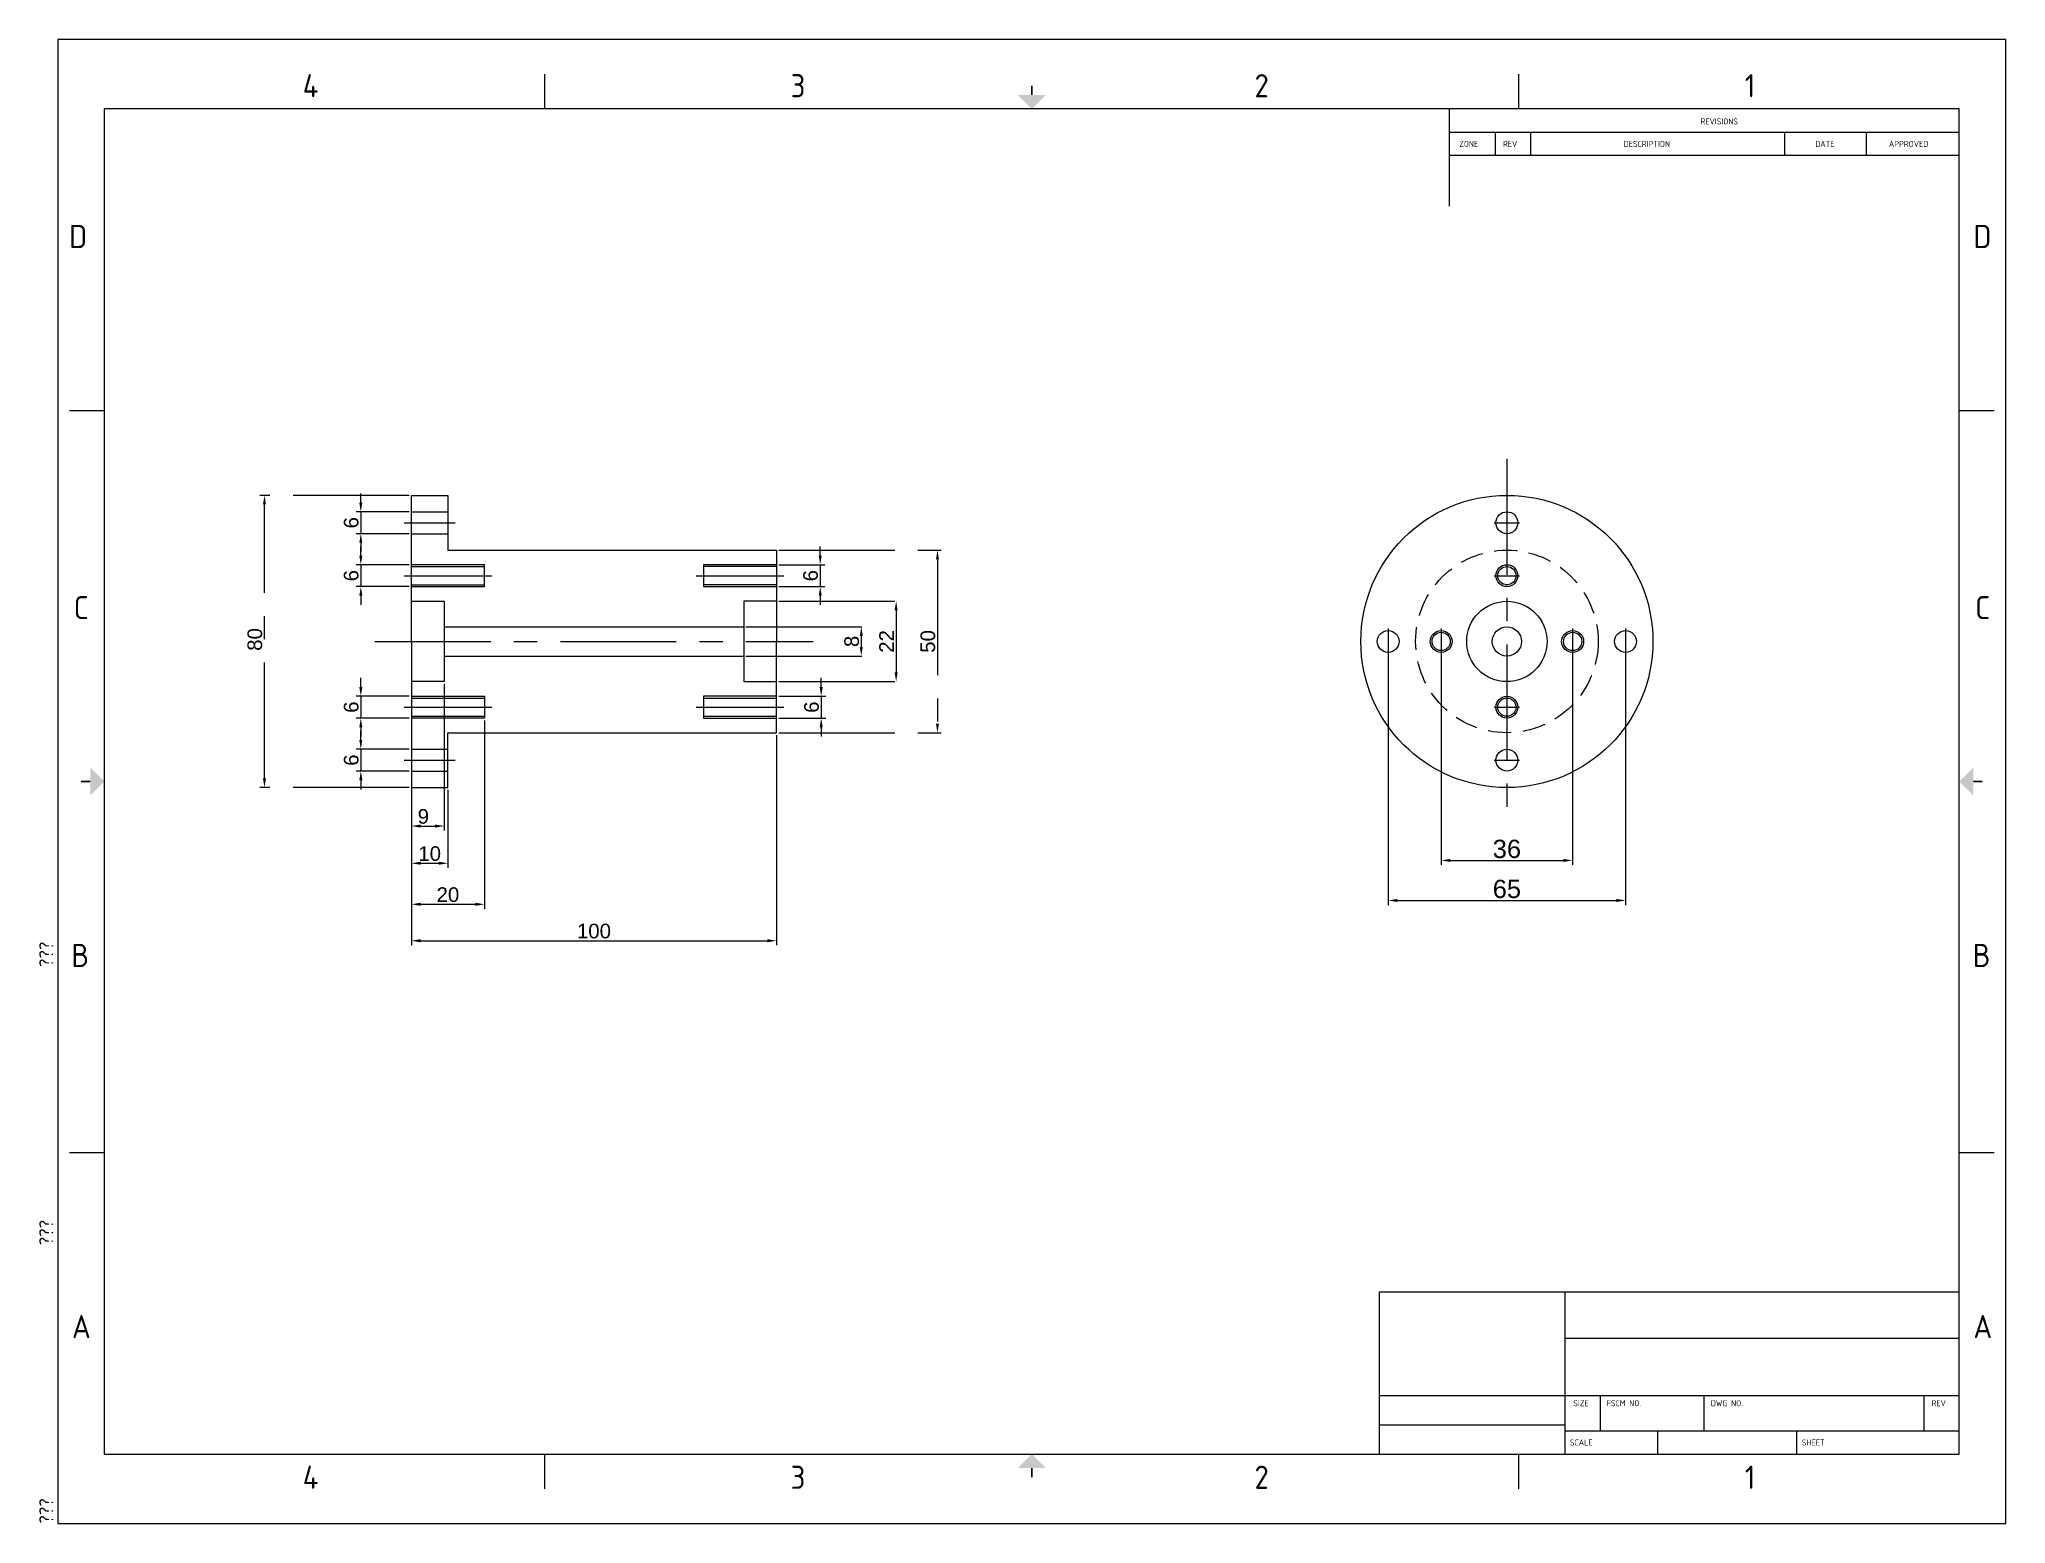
# Model space of a CAD drawing. Header units: millimetres. Extents: x -5 to 533, y 0 to 406.
import ezdxf
from ezdxf.enums import TextEntityAlignment as Align

# ---------------------------------------------------------------- set-up
doc = ezdxf.new("R2010")
doc.units = ezdxf.units.MM
doc.linetypes.add('CENTER', pattern=[50.8, 31.75, -6.35, 6.35, -6.35])
doc.linetypes.add('HIDDEN', pattern=[9.525, 6.35, -3.175])
for name, color, linetype in [('ATTRIBUTE', 7, 'Continuous'), ('FRAME', 7, 'Continuous'), ('TITLE BLOCK', 7, 'Continuous')]:
    doc.layers.add(name, color=color, linetype=linetype)
doc.styles.add('ISO', font='ISO.SHX')
doc.styles.get("Standard").update_dxf_attribs({"font": 'arial.ttf'})
doc.dimstyles.new('ISO-25', dxfattribs={"dimtxt": 2.5, "dimasz": 2.5, "dimexe": 1.25, "dimexo": 0.625, "dimtad": 1, "dimtxsty": 'Standard', "dimcen": 2.5, "dimadec": 0, "dimazin": 0, "dimtfac": 1, "dimtmove": 0, "dimatfit": 3, "dimfxl": 1, "dimarcsym": 0})

# ---------------------------------------------------------------- blocks, each defined once
blk = doc.blocks.new('*D1')
at = {"color": 0, "linetype": 'CENTER', "lineweight": -2}
for p, q in [((96.18, 281.55), (55.33, 281.55)), ((56.58, 204.05), (56.58, 279.05)), ((96.18, 201.55), (55.33, 201.55))]:
    blk.add_line(p, q, dxfattribs=at)
at = {"color": 0}
for points in [[(56.99, 279.05), (56.16, 279.05), (56.58, 281.55)], [(56.16, 204.05), (56.99, 204.05), (56.58, 201.55)]]:
    blk.add_solid(points, dxfattribs=at)
at = {"layer": 'Defpoints', "color": 0}
for p in [(56.58, 281.55), (96.81, 281.55), (96.81, 201.55)]:
    blk.add_point(p, dxfattribs=at)
at = {"color": 0, "insert": (53.95, 242.09), "char_height": 4, "attachment_point": 5, "rotation": 90}
blk.add_mtext('80', dxfattribs=at)
blk = doc.blocks.new('*D2')
at = {"color": 0, "linetype": 'CENTER', "lineweight": -2}
for p, q in [((197.43, 266.55), (242.13, 266.55)), ((240.88, 264.05), (240.88, 219.05)), ((197.43, 216.55), (242.13, 216.55))]:
    blk.add_line(p, q, dxfattribs=at)
at = {"color": 0}
for points in [[(241.29, 264.05), (240.46, 264.05), (240.88, 266.55)], [(240.46, 219.05), (241.29, 219.05), (240.88, 216.55)]]:
    blk.add_solid(points, dxfattribs=at)
at = {"layer": 'Defpoints', "color": 0}
for p in [(196.81, 266.55), (196.81, 216.55), (240.88, 216.55)]:
    blk.add_point(p, dxfattribs=at)
at = {"color": 0, "insert": (238.25, 241.55), "char_height": 4, "attachment_point": 5, "rotation": 90}
blk.add_mtext('50', dxfattribs=at)
blk = doc.blocks.new('*D3')
at = {"color": 0, "linetype": 'CENTER', "lineweight": -2}
for p, q in [((208.76, 265.05), (208.76, 267.55)), ((197.43, 262.55), (210.01, 262.55)), ((208.76, 262.55), (208.76, 256.55)), ((197.43, 256.55), (210.01, 256.55)), ((208.76, 254.05), (208.76, 251.55))]:
    blk.add_line(p, q, dxfattribs=at)
at = {"color": 0}
for points in [[(208.35, 265.05), (209.18, 265.05), (208.76, 262.55)], [(209.18, 254.05), (208.35, 254.05), (208.76, 256.55)]]:
    blk.add_solid(points, dxfattribs=at)
at = {"layer": 'Defpoints', "color": 0}
for p in [(196.81, 262.55), (196.81, 256.55), (208.76, 256.55)]:
    blk.add_point(p, dxfattribs=at)
at = {"color": 0, "insert": (206.14, 259.55), "char_height": 4, "attachment_point": 5, "rotation": 90}
blk.add_mtext('6', dxfattribs=at)
blk = doc.blocks.new('*D4')
at = {"color": 0, "linetype": 'CENTER', "lineweight": -2}
for p, q in [((188.43, 245.55), (221.26, 245.55)), ((220.01, 243.05), (220.01, 240.05)), ((188.43, 237.55), (221.26, 237.55))]:
    blk.add_line(p, q, dxfattribs=at)
at = {"color": 0}
for points in [[(220.43, 243.05), (219.6, 243.05), (220.01, 245.55)], [(219.6, 240.05), (220.43, 240.05), (220.01, 237.55)]]:
    blk.add_solid(points, dxfattribs=at)
at = {"layer": 'Defpoints', "color": 0}
for p in [(187.81, 245.55), (187.81, 237.55), (220.01, 237.55)]:
    blk.add_point(p, dxfattribs=at)
at = {"color": 0, "insert": (217.39, 241.55), "char_height": 4, "attachment_point": 5, "rotation": 90}
blk.add_mtext('8', dxfattribs=at)
blk = doc.blocks.new('*D5')
at = {"color": 0, "linetype": 'CENTER', "lineweight": -2}
for p, q in [((197.43, 252.55), (230.81, 252.55)), ((229.56, 250.05), (229.56, 233.05)), ((197.43, 230.55), (230.81, 230.55))]:
    blk.add_line(p, q, dxfattribs=at)
at = {"color": 0}
for points in [[(229.97, 250.05), (229.14, 250.05), (229.56, 252.55)], [(229.14, 233.05), (229.97, 233.05), (229.56, 230.55)]]:
    blk.add_solid(points, dxfattribs=at)
at = {"layer": 'Defpoints', "color": 0}
for p in [(196.81, 252.55), (196.81, 230.55), (229.56, 230.55)]:
    blk.add_point(p, dxfattribs=at)
at = {"color": 0, "insert": (226.93, 241.55), "char_height": 4, "attachment_point": 5, "rotation": 90}
blk.add_mtext('22', dxfattribs=at)
blk = doc.blocks.new('*D6')
at = {"color": 0, "linetype": 'CENTER', "lineweight": -2}
for p, q in [((197.43, 226.55), (210.28, 226.55)), ((209.03, 229.05), (209.03, 231.55)), ((209.03, 226.55), (209.03, 220.55)), ((197.43, 220.55), (210.28, 220.55)), ((209.03, 218.05), (209.03, 215.55))]:
    blk.add_line(p, q, dxfattribs=at)
at = {"color": 0}
for points in [[(208.62, 229.05), (209.45, 229.05), (209.03, 226.55)], [(209.45, 218.05), (208.62, 218.05), (209.03, 220.55)]]:
    blk.add_solid(points, dxfattribs=at)
at = {"layer": 'Defpoints', "color": 0}
for p in [(196.81, 226.55), (196.81, 220.55), (209.03, 220.55)]:
    blk.add_point(p, dxfattribs=at)
at = {"color": 0, "insert": (206.41, 223.55), "char_height": 4, "attachment_point": 5, "rotation": 90}
blk.add_mtext('6', dxfattribs=at)
blk = doc.blocks.new('*D7')
at = {"color": 0, "linetype": 'CENTER', "lineweight": -2}
for p, q in [((82.96, 279.55), (82.96, 282.05)), ((96.18, 277.05), (81.71, 277.05)), ((82.96, 277.05), (82.96, 271.05)), ((96.18, 271.05), (81.71, 271.05)), ((82.96, 268.55), (82.96, 266.05))]:
    blk.add_line(p, q, dxfattribs=at)
at = {"color": 0}
for points in [[(82.54, 279.55), (83.38, 279.55), (82.96, 277.05)], [(83.38, 268.55), (82.54, 268.55), (82.96, 271.05)]]:
    blk.add_solid(points, dxfattribs=at)
at = {"layer": 'Defpoints', "color": 0}
for p in [(96.81, 277.05), (82.96, 271.05), (96.81, 271.05)]:
    blk.add_point(p, dxfattribs=at)
at = {"color": 0, "insert": (80.34, 274.05), "char_height": 4, "attachment_point": 5, "rotation": 90}
blk.add_mtext('6', dxfattribs=at)
blk = doc.blocks.new('*D8')
at = {"color": 0, "linetype": 'CENTER', "lineweight": -2}
for p, q in [((82.96, 265.05), (82.96, 267.55)), ((96.18, 262.55), (81.71, 262.55)), ((82.96, 262.55), (82.96, 256.55)), ((96.18, 256.55), (81.71, 256.55)), ((82.96, 254.05), (82.96, 251.55))]:
    blk.add_line(p, q, dxfattribs=at)
at = {"color": 0}
for points in [[(82.54, 265.05), (83.38, 265.05), (82.96, 262.55)], [(83.38, 254.05), (82.54, 254.05), (82.96, 256.55)]]:
    blk.add_solid(points, dxfattribs=at)
at = {"layer": 'Defpoints', "color": 0}
for p in [(96.81, 262.55), (82.96, 256.55), (96.81, 256.55)]:
    blk.add_point(p, dxfattribs=at)
at = {"color": 0, "insert": (80.34, 259.55), "char_height": 4, "attachment_point": 5, "rotation": 90}
blk.add_mtext('6', dxfattribs=at)
blk = doc.blocks.new('*D11')
at = {"color": 0, "linetype": 'CENTER', "lineweight": -2}
for p, q in [((96.18, 226.55), (81.71, 226.55)), ((82.96, 229.05), (82.96, 231.55)), ((82.96, 226.55), (82.96, 220.55)), ((96.18, 220.55), (81.71, 220.55)), ((82.96, 218.05), (82.96, 215.55))]:
    blk.add_line(p, q, dxfattribs=at)
at = {"color": 0}
for points in [[(82.54, 229.05), (83.38, 229.05), (82.96, 226.55)], [(83.38, 218.05), (82.54, 218.05), (82.96, 220.55)]]:
    blk.add_solid(points, dxfattribs=at)
at = {"layer": 'Defpoints', "color": 0}
for p in [(96.81, 226.55), (82.96, 220.55), (96.81, 220.55)]:
    blk.add_point(p, dxfattribs=at)
at = {"color": 0, "insert": (80.34, 223.55), "char_height": 4, "attachment_point": 5, "rotation": 90}
blk.add_mtext('6', dxfattribs=at)
blk = doc.blocks.new('*D12')
at = {"color": 0, "linetype": 'CENTER', "lineweight": -2}
for p, q in [((82.96, 214.55), (82.96, 217.05)), ((96.18, 212.05), (81.71, 212.05)), ((82.96, 212.05), (82.96, 206.05)), ((96.18, 206.05), (81.71, 206.05)), ((82.96, 203.55), (82.96, 201.05))]:
    blk.add_line(p, q, dxfattribs=at)
at = {"color": 0}
for points in [[(82.54, 214.55), (83.38, 214.55), (82.96, 212.05)], [(83.38, 203.55), (82.54, 203.55), (82.96, 206.05)]]:
    blk.add_solid(points, dxfattribs=at)
at = {"layer": 'Defpoints', "color": 0}
for p in [(96.81, 212.05), (82.96, 206.05), (96.81, 206.05)]:
    blk.add_point(p, dxfattribs=at)
at = {"color": 0, "insert": (80.34, 209.05), "char_height": 4, "attachment_point": 5, "rotation": 90}
blk.add_mtext('6', dxfattribs=at)
blk = doc.blocks.new('*D17')
at = {"color": 0, "lineweight": -2}
for p, q in [((96.81, 229.92), (96.81, 189.75)), ((105.81, 229.92), (105.81, 189.75)), ((99.31, 191), (103.31, 191))]:
    blk.add_line(p, q, dxfattribs=at)
at = {"color": 0}
for points in [[(99.31, 191.42), (99.31, 190.58), (96.81, 191)], [(103.31, 190.58), (103.31, 191.42), (105.81, 191)]]:
    blk.add_solid(points, dxfattribs=at)
at = {"layer": 'Defpoints', "color": 0}
for p in [(96.81, 230.55), (105.81, 230.55), (105.81, 191)]:
    blk.add_point(p, dxfattribs=at)
at = {"color": 0, "insert": (100.08, 193.62), "char_height": 4, "attachment_point": 5}
blk.add_mtext('9', dxfattribs=at)
blk = doc.blocks.new('*D18')
at = {"color": 0, "lineweight": -2}
for p, q in [((96.81, 200.92), (96.81, 179.56)), ((106.81, 200.92), (106.81, 179.56)), ((99.31, 180.81), (104.31, 180.81))]:
    blk.add_line(p, q, dxfattribs=at)
at = {"color": 0}
for points in [[(99.31, 181.23), (99.31, 180.4), (96.81, 180.81)], [(104.31, 180.4), (104.31, 181.23), (106.81, 180.81)]]:
    blk.add_solid(points, dxfattribs=at)
at = {"layer": 'Defpoints', "color": 0}
for p in [(96.81, 201.55), (106.81, 201.55), (106.81, 180.81)]:
    blk.add_point(p, dxfattribs=at)
at = {"color": 0, "insert": (101.81, 183.44), "char_height": 4, "attachment_point": 5}
blk.add_mtext('10', dxfattribs=at)
blk = doc.blocks.new('*D19')
at = {"color": 0, "lineweight": -2}
for p, q in [((96.81, 219.92), (96.81, 168.33)), ((116.81, 219.92), (116.81, 168.33)), ((99.31, 169.58), (114.31, 169.58))]:
    blk.add_line(p, q, dxfattribs=at)
at = {"color": 0}
for points in [[(99.31, 170), (99.31, 169.16), (96.81, 169.58)], [(114.31, 169.16), (114.31, 170), (116.81, 169.58)]]:
    blk.add_solid(points, dxfattribs=at)
at = {"layer": 'Defpoints', "color": 0}
for p in [(96.81, 220.55), (116.81, 220.55), (116.81, 169.58)]:
    blk.add_point(p, dxfattribs=at)
at = {"color": 0, "insert": (106.81, 172.2), "char_height": 4, "attachment_point": 5}
blk.add_mtext('20', dxfattribs=at)
blk = doc.blocks.new('*D20')
at = {"color": 0, "lineweight": -2}
for p, q in [((196.81, 215.92), (196.81, 158.36)), ((96.81, 200.92), (96.81, 158.36)), ((99.31, 159.61), (194.31, 159.61))]:
    blk.add_line(p, q, dxfattribs=at)
at = {"color": 0}
for points in [[(99.31, 160.03), (99.31, 159.19), (96.81, 159.61)], [(194.31, 159.19), (194.31, 160.03), (196.81, 159.61)]]:
    blk.add_solid(points, dxfattribs=at)
at = {"layer": 'Defpoints', "color": 0}
for p in [(196.81, 216.55), (96.81, 201.55), (196.81, 159.61)]:
    blk.add_point(p, dxfattribs=at)
at = {"color": 0, "insert": (146.81, 162.23), "char_height": 4, "attachment_point": 5}
blk.add_mtext('100', dxfattribs=at)
blk = doc.blocks.new('*D24')
at = {"color": 0, "lineweight": -2}
for p, q in [((378.81, 240.92), (378.81, 180.34)), ((414.81, 240.92), (414.81, 180.34)), ((381.31, 181.59), (412.31, 181.59))]:
    blk.add_line(p, q, dxfattribs=at)
at = {"color": 0}
for points in [[(381.31, 182.01), (381.31, 181.18), (378.81, 181.59)], [(412.31, 181.18), (412.31, 182.01), (414.81, 181.59)]]:
    blk.add_solid(points, dxfattribs=at)
at = {"layer": 'Defpoints', "color": 0}
for p in [(378.81, 241.55), (414.81, 241.55), (414.81, 181.59)]:
    blk.add_point(p, dxfattribs=at)
at = {"color": 0, "insert": (396.81, 184.72), "char_height": 5, "attachment_point": 5}
blk.add_mtext('36', dxfattribs=at)
blk = doc.blocks.new('*D25')
at = {"color": 0, "lineweight": -2}
for p, q in [((364.31, 240.92), (364.31, 169.38)), ((429.31, 240.92), (429.31, 169.38)), ((366.81, 170.63), (426.81, 170.63))]:
    blk.add_line(p, q, dxfattribs=at)
at = {"color": 0}
for points in [[(366.81, 171.05), (366.81, 170.21), (364.31, 170.63)], [(426.81, 170.21), (426.81, 171.05), (429.31, 170.63)]]:
    blk.add_solid(points, dxfattribs=at)
at = {"layer": 'Defpoints', "color": 0}
for p in [(364.31, 241.55), (429.31, 241.55), (429.31, 170.63)]:
    blk.add_point(p, dxfattribs=at)
at = {"color": 0, "insert": (396.81, 173.76), "char_height": 5, "attachment_point": 5}
blk.add_mtext('65', dxfattribs=at)
blk = doc.blocks.new('TITLE BLOCK')
at = {"layer": 'TITLE BLOCK'}
for p, q in [((15, 15.25), (15, 14.2027)), ((15, 15), (20.5, 15)), ((15.5, 14.75), (15.5, 15)), ((15.88, 14.75), (15.88, 15)), ((18.62, 14.75), (18.62, 15)), ((19.5, 14.75), (19.5, 15)), ((15, 14.75), (20.5, 14.75)), ((14.25, 2.5), (20.5, 2.5)), ((14.25, 0.75), (14.25, 2.5)), ((16.25, 0.75), (16.25, 2.5)), ((16.25, 2), (20.5, 2)), ((14.25, 1.38), (20.5, 1.38)), ((16.63, 1), (16.63, 1.38)), ((17.75, 1), (17.75, 1.38)), ((20.12, 1), (20.12, 1.38)), ((14.25, 1.065), (16.25, 1.065)), ((16.25, 1), (20.5, 1)), ((17.25, 0.75), (17.25, 1)), ((18.75, 0.75), (18.75, 1))]:
    blk.add_line(p, q, dxfattribs=at)
at = {"layer": 'ATTRIBUTE', "color": 0, "style": 'ISO', "flags": 8}
for tag, p in [('FILENAME', (-0.05, 6)), ('REVDATE', (-0.05, 3)), ('USER', (-0.05, 0))]:
    blk.add_attdef(tag, p, '', height=0.15, rotation=90, dxfattribs=at)
at = {"layer": 'TITLE BLOCK', "style": 'ISO'}
for s, p in [('REVISIONS', (17.7102, 15.0825)), ('ZONE', (15.1087, 14.8403)), ('REV', (15.5801, 14.8403)), ('DESCRIPTION', (16.882, 14.8403)), ('DATE', (18.9477, 14.8403)), ('APPROVED', (19.7414, 14.8403)), ('SIZE', (16.3379, 1.2659)), ('FSCM NO.', (16.6989, 1.2659)), ('DWG NO.', (17.821, 1.2659)), ('REV', (20.2005, 1.2659)), ('SCALE', (16.3023, 0.8425)), ('SHEET', (18.8028, 0.8425))]:
    blk.add_text(s, height=0.065, dxfattribs=at).set_placement(p)
blk = doc.blocks.new('ANSI_C')
at = {"layer": 'FRAME'}
for p, q in [((21, 16), (0, 16)), ((0, 16), (0, 0)), ((21, 0), (21, 16)), ((5.25, 15.25), (5.25, 15.625)), ((15.75, 15.25), (15.75, 15.625)), ((20.5, 15.25), (0.5, 15.25)), ((0.5, 15.25), (0.5, 0.75)), ((20.5, 0.75), (20.5, 15.25)), ((0.125, 12), (0.5, 12)), ((20.5, 12), (20.875, 12)), ((0.125, 4), (0.5, 4)), ((20.5, 4), (20.875, 4)), ((0.5, 0.75), (20.5, 0.75)), ((5.25, 0.375), (5.25, 0.75)), ((15.75, 0.375), (15.75, 0.75)), ((0, 0), (21, 0))]:
    blk.add_line(p, q, dxfattribs=at)
at = {"layer": 'FRAME', "const_width": 0.02}
for points in [[(10.5, 15.5), (10.5, 15.4)], [(0.25, 8), (0.35, 8)], [(20.75, 8), (20.65, 8)], [(10.5, 0.5), (10.5, 0.6)]]:
    blk.add_lwpolyline(points, dxfattribs=at)
at = {"layer": 'FRAME'}
for points in [[(10.35, 15.4), (10.65, 15.4), (10.5, 15.25)], [(0.35, 7.85), (0.35, 8.15), (0.5, 8)], [(20.65, 7.85), (20.65, 8.15), (20.5, 8)], [(10.35, 0.6), (10.65, 0.6), (10.5, 0.75)]]:
    blk.add_solid(points, dxfattribs=at)
at = {"linetype": 'Continuous'}
ref = blk.add_blockref('TITLE BLOCK', (0, 0), dxfattribs=at)
ref.add_attrib('USER', '???', (-0.05, 0), dxfattribs={"layer": 'ATTRIBUTE', "color": 0, "height": 0.15, "rotation": 90, "style": 'ISO'})
ref.add_attrib('REVDATE', '???', (-0.05, 3), dxfattribs={"layer": 'ATTRIBUTE', "color": 0, "height": 0.15, "rotation": 90, "style": 'ISO'})
ref.add_attrib('FILENAME', '???', (-0.05, 6), dxfattribs={"layer": 'ATTRIBUTE', "color": 0, "height": 0.15, "rotation": 90, "style": 'ISO'})
at = {"layer": 'FRAME', "style": 'ISO'}
for s, p in [('4', (2.7246, 15.5)), ('3', (7.9798, 15.5)), ('2', (12.9785, 15.5)), ('1', (18.2441, 15.5)), ('D', (0.2182, 13.875)), ('D', (20.7495, 13.875)), ('C', (0.2518, 9.875)), ('C', (20.7518, 9.875)), ('B', (0.2406, 6.125)), ('B', (20.7406, 6.125)), ('A', (0.2534, 2.125)), ('A', (20.7534, 2.125)), ('4', (2.7246, 0.5)), ('3', (7.9798, 0.5)), ('2', (12.9785, 0.5)), ('1', (18.2441, 0.5))]:
    blk.add_text(s, height=0.25, dxfattribs=at).set_placement(p, align=Align.MIDDLE_CENTER)

msp = doc.modelspace()

# ---------------------------------------------------------------- linework, layer by layer
at = {"linetype": 'CENTER'}
for p, q in [((396.807, 291.545), (396.807, 191.545)), ((94.807, 274.045), (108.807, 274.045)), ((393.307, 274.045), (400.307, 274.045)), ((94.807, 259.545), (118.807, 259.545)), ((96.807, 262.045), (116.807, 262.045)), ((174.807, 259.545), (198.807, 259.545)), ((196.807, 262.045), (176.807, 262.045)), ((393.307, 259.545), (400.307, 259.545)), ((96.807, 257.045), (116.807, 257.045)), ((196.807, 257.045), (176.807, 257.045)), ((364.307, 245.045), (364.307, 238.045)), ((378.807, 245.045), (378.807, 238.045)), ((414.807, 245.045), (414.807, 238.045)), ((429.307, 245.045), (429.307, 238.045)), ((94.807, 223.545), (118.807, 223.545)), ((96.807, 226.045), (116.807, 226.045)), ((96.807, 221.045), (116.807, 221.045)), ((174.807, 223.545), (198.807, 223.545)), ((176.807, 226.045), (196.807, 226.045)), ((176.807, 221.045), (196.807, 221.045)), ((393.307, 223.545), (400.307, 223.545)), ((94.807, 209.045), (108.807, 209.045)), ((393.307, 209.045), (400.307, 209.045)), ((250, 0), (350, 0))]:
    msp.add_line(p, q, dxfattribs=at)
at = {"lineweight": -2}
for p, q in [((96.807, 241.545), (96.807, 281.545)), ((96.807, 281.545), (106.807, 281.545)), ((106.807, 281.545), (106.807, 266.545)), ((96.807, 277.045), (106.807, 277.045)), ((106.807, 277.045), (106.807, 277.045)), ((96.807, 271.045), (106.807, 271.045)), ((106.807, 271.045), (106.807, 271.045)), ((106.807, 266.545), (196.807, 266.545)), ((196.807, 266.545), (196.807, 241.545)), ((96.807, 241.545), (96.807, 201.545)), ((196.807, 216.545), (196.807, 241.545)), ((106.807, 201.545), (106.807, 216.545)), ((106.807, 216.545), (196.807, 216.545)), ((96.807, 201.545), (106.807, 201.545))]:
    msp.add_line(p, q, dxfattribs=at)
for p, q in [((116.807, 262.545), (96.807, 262.545)), ((116.807, 256.545), (116.807, 262.545)), ((196.807, 262.545), (176.807, 262.545)), ((176.807, 262.545), (176.807, 256.545)), ((96.807, 256.545), (116.807, 256.545)), ((176.807, 256.545), (196.807, 256.545)), ((96.807, 252.545), (105.807, 252.545)), ((105.807, 252.545), (105.807, 230.545)), ((196.807, 252.545), (187.807, 252.545)), ((187.807, 252.545), (187.807, 230.545)), ((105.807, 237.545), (187.807, 237.545)), ((105.807, 230.545), (96.807, 230.545)), ((96.807, 226.545), (116.807, 226.545)), ((116.807, 226.545), (116.807, 220.545)), ((196.807, 226.545), (176.807, 226.545)), ((176.807, 226.545), (176.807, 220.545)), ((187.807, 230.545), (196.807, 230.545)), ((116.807, 220.545), (96.807, 220.545)), ((176.807, 220.545), (196.807, 220.545)), ((96.807, 212.045), (106.807, 212.045)), ((96.807, 206.045), (106.807, 206.045)), ((106.807, 206.045), (106.807, 206.045))]:
    msp.add_line(p, q)
at = {"linetype": 'Continuous'}
msp.add_line((105.807, 245.545), (187.807, 245.545), dxfattribs=at)
at = {"linetype": 'CENTER', "lineweight": 5}
msp.add_line((86.807, 241.545), (206.807, 241.545), dxfattribs=at)
msp.add_line((86.807, 241.545), (206.807, 241.545), dxfattribs=at)
msp.add_line((86.807, 241.545), (206.807, 241.545), dxfattribs=at)
for centre, radius in [((396.807, 241.545), 40), ((396.807, 274.045), 3), ((396.807, 259.545), 3), ((396.807, 259.545), 2.5), ((396.807, 241.545), 11), ((364.307, 241.545), 3), ((378.807, 241.545), 3), ((378.807, 241.545), 2.5), ((396.807, 241.545), 4), ((414.807, 241.545), 3), ((414.807, 241.545), 2.5), ((429.307, 241.545), 3), ((396.807, 223.545), 3), ((396.807, 223.545), 2.5), ((396.807, 209.045), 3)]:
    msp.add_circle(centre, radius)
at = {"linetype": 'HIDDEN'}
msp.add_circle((396.807, 241.545), 25, dxfattribs=at)

# ---------------------------------------------------------------- block references
at = {"xscale": 25.4, "yscale": 25.4, "zscale": 25.4}
msp.add_blockref('ANSI_C', (0, 0), dxfattribs=at)

# ---------------------------------------------------------------- dimensions: what is measured, and where the dimension line sits
at = {"linetype": 'CENTER'}
for base, p1, p2, angle, picture, middle, dimtype in [((56.578, 281.545), (96.807, 201.545), (96.807, 281.545), 90, '*D1', (56.578, 242.091), 160), ((240.876, 216.545), (196.807, 266.545), (196.807, 216.545), 90, '*D2', (240.876, 241.545), 160), ((229.557, 230.545), (196.807, 252.545), (196.807, 230.545), 270, '*D5', (229.557, 241.545), 161), ((220.014, 237.545), (187.807, 245.545), (187.807, 237.545), 270, '*D4', (220.014, 241.545), 161)]:
    dim = msp.add_linear_dim(base=base, p1=p1, p2=p2, angle=angle, dimstyle='ISO-25', override={"dimtxt": 4}, dxfattribs=at)
    dim.commit()
    dim.dimension.update_dxf_attribs({"geometry": picture, "text_midpoint": middle, "dimtype": dimtype})
for p1, p2, distance, picture, middle in [((96.807, 277.045), (96.807, 271.045), -13.846, '*D7', (80.335, 274.045)), ((96.807, 262.545), (96.807, 256.545), -13.846, '*D8', (80.335, 259.545)), ((196.807, 262.545), (196.807, 256.545), 11.957, '*D3', (206.139, 259.545)), ((96.807, 226.545), (96.807, 220.545), -13.846, '*D11', (80.335, 223.545)), ((196.807, 226.545), (196.807, 220.545), 12.226, '*D6', (206.407, 223.545)), ((96.807, 212.045), (96.807, 206.045), -13.846, '*D12', (80.335, 209.045))]:
    dim = msp.add_aligned_dim(p1=p1, p2=p2, distance=distance, dimstyle='ISO-25', override={"dimtxt": 4}, dxfattribs=at)
    dim.commit()
    dim.dimension.update_dxf_attribs({"geometry": picture, "text_midpoint": middle})
dim = msp.add_linear_dim(base=(429.307, 170.631), p1=(364.307, 241.545), p2=(429.307, 241.545), dimstyle='ISO-25', override={"dimtxt": 5})
dim.commit()
dim.dimension.update_dxf_attribs({"geometry": '*D25', "text_midpoint": (396.807, 173.756)})
dim = msp.add_aligned_dim(p1=(378.807, 241.545), p2=(414.807, 241.545), distance=-59.95, dimstyle='ISO-25', override={"dimtxt": 5})
dim.commit()
dim.dimension.update_dxf_attribs({"geometry": '*D24', "text_midpoint": (396.807, 184.72)})
for base, p1, p2, picture, middle in [((105.807, 190.998), (96.807, 230.545), (105.807, 230.545), '*D17', (100.078, 190.998)), ((116.807, 169.579), (96.807, 220.545), (116.807, 220.545), '*D19', (106.807, 169.579)), ((196.807, 159.61), (96.807, 201.545), (196.807, 216.545), '*D20', (146.807, 159.61)), ((106.807, 180.813), (96.807, 201.545), (106.807, 201.545), '*D18', (101.807, 180.813))]:
    dim = msp.add_linear_dim(base=base, p1=p1, p2=p2, dimstyle='ISO-25', override={"dimtxt": 4})
    dim.commit()
    dim.dimension.update_dxf_attribs({"geometry": picture, "text_midpoint": middle, "dimtype": 160})

doc.saveas('drawing.dxf')
